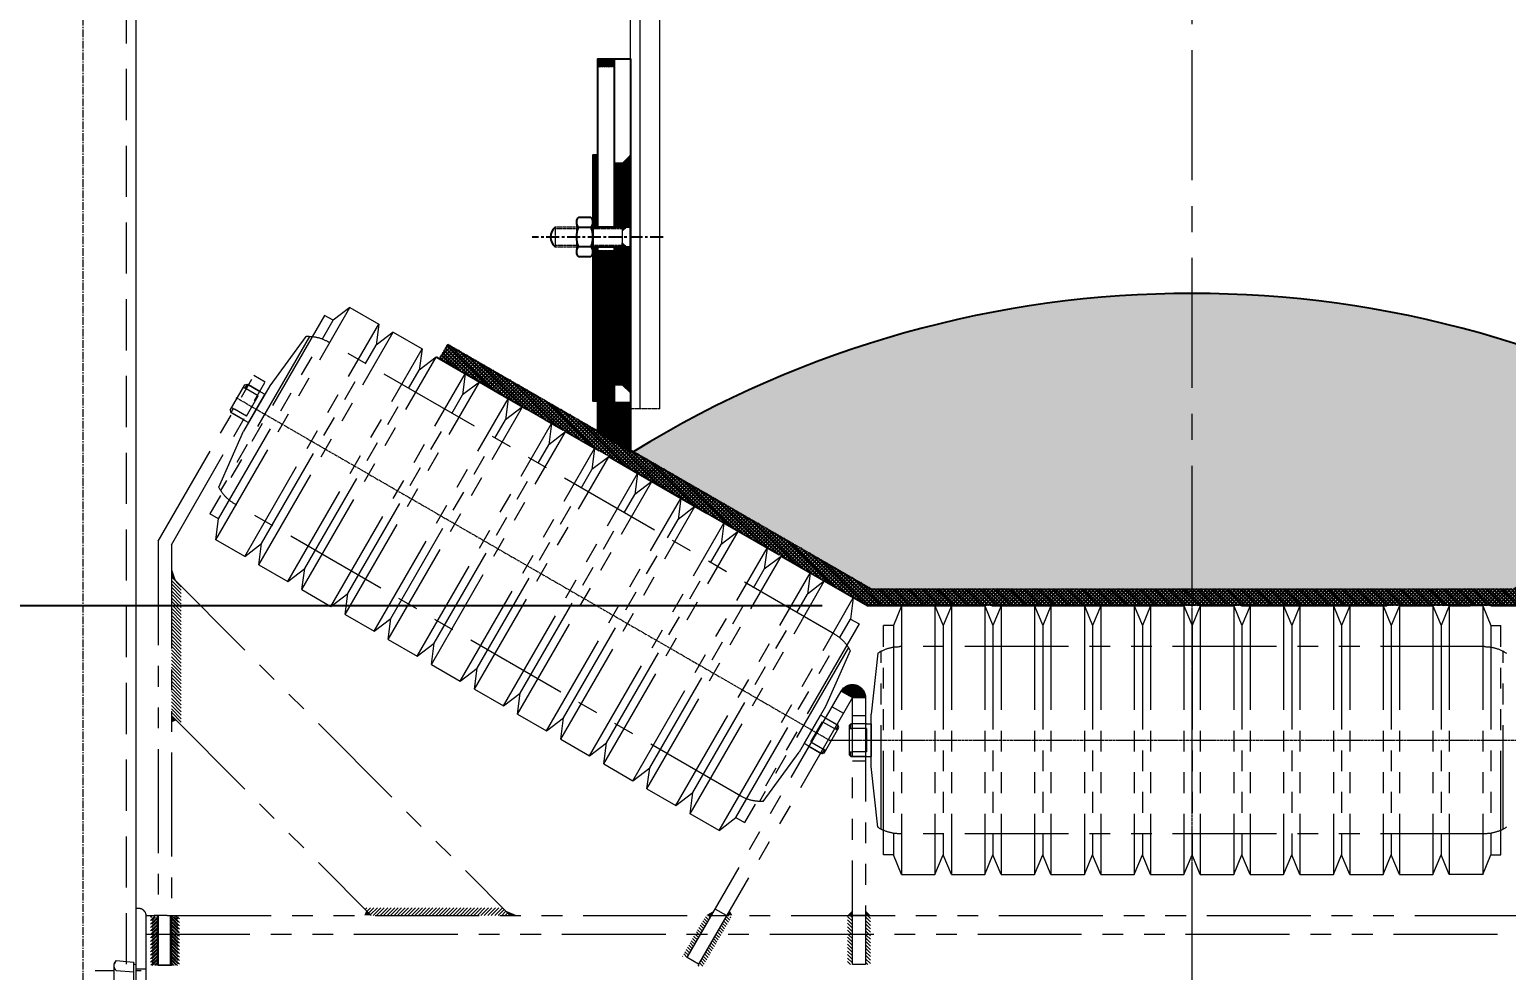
# Model space of a CAD drawing. Header units: millimetres. Extents: x -243837 to -5443, y 40 to 285140.
# Drawn here: x -54483 to -50875, y 75285 to 77584 of the extents above; entities that cross this region are included whole.
import ezdxf

# ---------------------------------------------------------------- set-up
doc = ezdxf.new("R2010")
doc.units = ezdxf.units.MM
for name, pattern in [('CENTER', [50.8, 31.75, -6.35, 6.35, -6.35]), ('CENTER2', [1.125, 0.75, -0.125, 0.125, -0.125]), ('CONTINOUS', [0]), ('DASHDOT2', [0.5, 0.25, -0.125, 0, -0.125]), ('HIDDEN', [0.375, 0.25, -0.125]), ('PHANTOM', [63.5, 31.75, -6.35, 6.35, -6.35, 6.35, -6.35])]:
    doc.linetypes.add(name, pattern=pattern)
for name, color, linetype in [('CL', 7, 'Continuous'), ('hat1', 6, 'Continuous'), ('REF', 6, 'DASHDOT2')]:
    doc.layers.add(name, color=color, linetype=linetype)
for name, color, linetype, lineweight in [('DIM', 1, 'Continuous', 9), ('R- PHANTOM', 3, 'PHANTOM', 9), ('R-CENTER', 1, 'CENTER2', 5), ('R-HIDDEN', 3, 'HIDDEN', 9), ('R-OBJECT', 2, 'Continuous', 20)]:
    doc.layers.add(name, color=color, linetype=linetype, lineweight=lineweight)
doc.styles.add('KA', font='romans.shx', dxfattribs={"width": 0.7})
doc.dimstyles.new('Copy of rakesh4', dxfattribs={"dimscale": 160, "dimtxt": 2.5, "dimasz": 1, "dimexe": 0.8, "dimexo": 0.8, "dimgap": 1, "dimtad": 1, "dimdec": 0, "dimlfac": 0.25, "dimzin": 0, "dimdsep": 46, "dimtxsty": 'KA', "dimblk": 'OBLIQUE', "dimcen": 1.5, "dimclrd": 1, "dimclre": 1, "dimclrt": 2, "dimadec": 0, "dimazin": 0, "dimtfac": 1, "dimtdec": 0, "dimtmove": 0, "dimatfit": 2, "dimfxl": 0, "dimtolj": 1, "dimtzin": 0, "dimarcsym": 1})

# ---------------------------------------------------------------- blocks, each defined once
blk = doc.blocks.new('_Oblique')
at = {"color": 0, "linetype": 'ByBlock', "lineweight": -2}
blk.add_line((-0.5, -0.5), (0.5, 0.5), dxfattribs=at)
blk = doc.blocks.new('*D299')
at = {"layer": 'DEFPOINTS', "color": 0, "transparency": 16777216}
for p in [(-49306.3, 76685.6), (-47541.1, 76117.8), (-50760.4, 75846), (-54198.9, 75420), (-49138.8, 75420)]:
    blk.add_point(p, dxfattribs=at)
at = {"layer": 'DIM', "color": 1, "lineweight": -2, "transparency": 16777216}
for p, q in [((-49195.5, 76749.6), (-47907.5, 77493.2)), ((-49010.8, 75420), (-47352, 75420))]:
    blk.add_line(p, q, dxfattribs=at)
blk.add_arc((-51498.3, 75420), 4018.3, 360, 30, dxfattribs=at)
at = {"layer": 'DIM', "color": 1, "lineweight": -2, "transparency": 16777216, "xscale": 160, "yscale": 160, "zscale": 160}
for p, rotation in [((-48018.4, 77429.2), 119.999999999995), ((-47480, 75420), 269.999999999999)]:
    blk.add_blockref('_Oblique', p, dxfattribs=dict(at, rotation=rotation))
at = {"layer": 'DIM', "color": 2, "transparency": 16777216, "insert": (-47269.2, 76553.2), "char_height": 400, "attachment_point": 5, "rotation": 285, "style": 'KA'}
blk.add_mtext('\\A1;30°', dxfattribs=at)
blk = doc.blocks.new('*D300')
at = {"layer": 'DEFPOINTS', "color": 0, "transparency": 16777216}
for p in [(-55522.4, 76176.6), (-52443.5, 76176.6), (-54422.8, 75178.1)]:
    blk.add_point(p, dxfattribs=at)
at = {"layer": 'DIM', "color": 1, "lineweight": -2, "transparency": 16777216}
for p, q in [((-52571.5, 76176.6), (-55650.4, 76176.6)), ((-55522.4, 75178.1), (-55522.4, 76176.6)), ((-54550.8, 75178.1), (-55650.4, 75178.1))]:
    blk.add_line(p, q, dxfattribs=at)
at = {"layer": 'DIM', "color": 1, "lineweight": -2, "transparency": 16777216, "xscale": 160, "yscale": 160, "zscale": 160}
for p, rotation in [((-55522.4, 76176.6), 90), ((-55522.4, 75178.1), 270)]:
    blk.add_blockref('_Oblique', p, dxfattribs=dict(at, rotation=rotation))
at = {"layer": 'DIM', "color": 2, "transparency": 16777216, "insert": (-55882.4, 75677.4), "char_height": 400, "attachment_point": 5, "rotation": 90, "style": 'KA'}
blk.add_mtext('\\A1;250', dxfattribs=at)
blk = doc.blocks.new('*D302')
at = {"layer": 'DEFPOINTS', "color": 0, "transparency": 16777216}
for p in [(-52418.4, 76176), (-56497.4, 71073.2), (-55318.9, 71073.2)]:
    blk.add_point(p, dxfattribs=at)
at = {"layer": 'DIM', "color": 1, "lineweight": -2, "transparency": 16777216}
for p, q in [((-52546.4, 76176), (-56625.4, 76176)), ((-56497.4, 76176), (-56497.4, 71073.2)), ((-55446.9, 71073.2), (-56625.4, 71073.2))]:
    blk.add_line(p, q, dxfattribs=at)
at = {"layer": 'DIM', "color": 1, "lineweight": -2, "transparency": 16777216, "xscale": 160, "yscale": 160, "zscale": 160}
for p, rotation in [((-56497.4, 76176), 90), ((-56497.4, 71073.2), 270)]:
    blk.add_blockref('_Oblique', p, dxfattribs=dict(at, rotation=rotation))
at = {"layer": 'DIM', "color": 2, "transparency": 16777216, "insert": (-56857.4, 73624.6), "char_height": 400, "attachment_point": 5, "rotation": 90, "style": 'KA'}
blk.add_mtext('\\A1;VARIABLE', dxfattribs=at)
blk = doc.blocks.new('A$C28B918F8')
at = {"layer": 'R- PHANTOM', "ltscale": 2}
blk.add_hatch(color=256, dxfattribs=at).paths.add_polyline_path([(1299.42, 406.26), (1299.42, 400.43), (1296.42, 397.43)])
for p, q in [((1190.33, 564.86), (1172.65, 554.66)), ((1272.33, 422.84), (1190.33, 564.86)), ((1190.33, 564.86), (1200.66, 556.97)), ((1200.66, 556.97), (1205.86, 559.97)), ((1205.86, 559.97), (1275.86, 438.73)), ((1254.65, 412.63), (1172.65, 554.66)), ((1172.65, 554.66), (1174.32, 541.76)), ((1270.66, 435.73), (1200.66, 556.97)), ((1130.52, 541.88), (871.73, 392.46)), ((894.39, 365.3), (1203.69, 543.88)), ((1104.35, 515.22), (1130.69, 541.57)), ((1135.52, 533.21), (1130.52, 541.88)), ((1163.99, 549.66), (1146.31, 539.45)), ((1245.99, 407.63), (1163.99, 549.66)), ((1163.99, 549.66), (1174.32, 541.76)), ((1244.32, 420.52), (1174.32, 541.76)), ((1214.99, 547.15), (1269.32, 453.05)), ((1217.31, 547.14), (1239.36, 516.96)), ((1137.36, 534.28), (874.41, 382.46)), ((1122.23, 525.54), (1114.91, 532.86)), ((1137.65, 534.45), (1119.97, 524.24)), ((1127.83, 528.78), (1120.51, 536.1)), ((1125.26, 527.3), (1133.93, 535.96)), ((1133.43, 532.01), (1126.11, 539.33)), ((1137.65, 534.45), (1147.98, 526.56)), ((1219.65, 392.42), (1137.65, 534.45)), ((1228.31, 397.42), (1146.31, 539.45)), ((1146.31, 539.45), (1147.98, 526.56)), ((1228.31, 397.42), (1146.31, 539.45)), ((1083.44, 503.15), (1110.76, 530.47)), ((1111.02, 519.07), (1103.7, 526.39)), ((1116.62, 522.31), (1109.3, 529.63)), ((1201.97, 382.21), (1119.97, 524.24)), ((1119.97, 524.24), (1121.64, 511.35)), ((1201.97, 382.21), (1119.97, 524.24)), ((1217.98, 405.31), (1147.98, 526.56)), ((1062.52, 491.07), (1089.84, 518.39)), ((1094.21, 509.37), (1086.89, 516.69)), ((1099.81, 512.6), (1092.49, 519.92)), ((1111.31, 519.24), (1093.63, 509.03)), ((1105.42, 515.84), (1098.1, 523.16)), ((1111.31, 519.24), (1121.64, 511.35)), ((1193.31, 377.21), (1111.31, 519.24)), ((1239.36, 516.96), (1255.36, 489.24)), ((1242.14, 519.14), (1249.06, 523.14)), ((1299.43, 419.9), (1242.14, 519.14)), ((1244.95, 513.26), (1252.31, 517.51)), ((1244.95, 513.26), (1252.31, 517.51)), ((1252.31, 517.51), (1245.39, 513.51)), ((1245.82, 513.76), (1252.82, 517.8)), ((1245.82, 513.76), (1252.82, 517.8)), ((1245.82, 513.76), (1252.75, 517.76)), ((1246.38, 510.78), (1253.74, 515.03)), ((1307.43, 422.04), (1249.06, 523.14)), ((1253.18, 518.01), (1252.31, 517.51)), ((1254.55, 517.64), (1253.18, 518.01)), ((1253.18, 518.01), (1254.61, 515.53)), ((1255.48, 516.03), (1253.74, 515.03)), ((1263.55, 502.06), (1254.55, 517.64)), ((1041.61, 479), (1068.93, 506.32)), ((1077.4, 499.66), (1070.08, 506.98)), ((1083, 502.9), (1075.68, 510.22)), ((1088.61, 506.13), (1081.28, 513.45)), ((1175.63, 367), (1093.63, 509.03)), ((1093.63, 509.03), (1095.3, 496.14)), ((1175.63, 367), (1093.63, 509.03)), ((1191.64, 390.1), (1121.64, 511.35)), ((1244.95, 513.26), (1242.36, 511.76)), ((1252.36, 494.44), (1242.36, 511.76)), ((1253.52, 498.42), (1246.38, 510.78)), ((1060.59, 489.96), (1053.27, 497.28)), ((1066.19, 493.19), (1058.87, 500.51)), ((1071.79, 496.43), (1064.47, 503.75)), ((1084.97, 504.03), (1067.29, 493.82)), ((1084.97, 504.03), (1095.3, 496.14)), ((1166.97, 362), (1084.97, 504.03)), ((1253.52, 498.42), (1260.89, 502.67)), ((1254.95, 495.94), (1262.31, 500.19)), ((1255.82, 496.44), (1262.82, 500.48)), ((1262.62, 503.67), (1260.89, 502.67)), ((1261.75, 503.17), (1263.18, 500.69)), ((1263.18, 500.69), (1262.31, 500.19)), ((1263.55, 502.06), (1263.18, 500.69)), ((1020.7, 466.92), (1048.02, 494.25)), ((1043.78, 480.25), (1036.46, 487.57)), ((1058.63, 488.82), (1040.94, 478.61)), ((1049.38, 483.48), (1042.06, 490.81)), ((1054.98, 486.72), (1047.66, 494.04)), ((1058.63, 488.82), (1068.96, 480.93)), ((1140.63, 346.79), (1058.63, 488.82)), ((1149.29, 351.79), (1067.29, 493.82)), ((1067.29, 493.82), (1068.96, 480.93)), ((1149.29, 351.79), (1067.29, 493.82)), ((1165.3, 374.9), (1095.3, 496.14)), ((1254.95, 495.94), (1252.36, 494.44)), ((1270.47, 455.06), (1255.36, 489.24)), ((999.78, 454.85), (1027.11, 482.17)), ((1032.57, 473.78), (1025.25, 481.1)), ((1038.17, 477.01), (1030.85, 484.33)), ((1122.94, 336.59), (1040.94, 478.61)), ((1040.94, 478.61), (1042.61, 465.72)), ((1122.94, 336.59), (1040.94, 478.61)), ((1138.96, 359.69), (1068.96, 480.93)), ((978.87, 442.78), (1006.19, 470.1)), ((1015.76, 464.07), (1008.44, 471.39)), ((1021.36, 467.31), (1014.04, 474.63)), ((1032.28, 473.61), (1014.6, 463.41)), ((1026.97, 470.54), (1019.65, 477.86)), ((1032.28, 473.61), (1042.61, 465.72)), ((1114.28, 331.59), (1032.28, 473.61)), ((998.95, 454.37), (991.63, 461.69)), ((1004.55, 457.6), (997.23, 464.92)), ((1010.16, 460.84), (1002.83, 468.16)), ((1096.6, 321.38), (1014.6, 463.41)), ((1014.6, 463.41), (1016.27, 450.51)), ((1096.6, 321.38), (1014.6, 463.41)), ((1112.61, 344.48), (1042.61, 465.72)), ((957.96, 430.7), (985.28, 458.02)), ((982.14, 444.66), (974.82, 451.98)), ((987.74, 447.9), (980.42, 455.22)), ((993.34, 451.13), (986.02, 458.45)), ((1005.94, 458.41), (988.26, 448.2)), ((1005.94, 458.41), (1016.27, 450.51)), ((1087.94, 316.38), (1005.94, 458.41)), ((937.05, 418.63), (964.37, 445.95)), ((951.54, 266.32), (1260.84, 444.9)), ((965.33, 434.96), (958.01, 442.28)), ((979.6, 443.2), (961.92, 432.99)), ((970.93, 438.19), (963.61, 445.51)), ((976.53, 441.43), (969.21, 448.75)), ((979.6, 443.2), (989.93, 435.31)), ((1061.6, 301.17), (979.6, 443.2)), ((1070.26, 306.17), (988.26, 448.2)), ((988.26, 448.2), (989.93, 435.31)), ((1070.26, 306.17), (988.26, 448.2)), ((1086.27, 329.27), (1016.27, 450.51)), ((916.13, 406.55), (943.45, 433.88)), ((954.12, 428.49), (946.8, 435.81)), ((959.72, 431.72), (952.4, 439.04)), ((1059.93, 314.06), (989.93, 435.31)), ((1270.66, 435.73), (1275.86, 438.73)), ((1272.33, 422.84), (1270.66, 435.73)), ((937.31, 418.78), (929.99, 426.1)), ((953.26, 427.99), (935.58, 417.78)), ((942.91, 422.02), (935.59, 429.34)), ((948.52, 425.25), (941.19, 432.57)), ((953.26, 427.99), (963.59, 420.1)), ((1035.26, 285.96), (953.26, 427.99)), ((1043.92, 290.96), (961.92, 432.99)), ((961.92, 432.99), (963.59, 420.1)), ((1043.92, 290.96), (961.92, 432.99)), ((895.22, 394.48), (922.54, 421.8)), ((920.5, 409.07), (913.18, 416.39)), ((926.1, 412.31), (918.78, 419.63)), ((931.7, 415.54), (924.38, 422.87)), ((1017.58, 275.75), (935.58, 417.78)), ((935.58, 417.78), (937.25, 404.89)), ((1017.58, 275.75), (935.58, 417.78)), ((1033.59, 298.85), (963.59, 420.1)), ((1245.99, 407.63), (1244.32, 420.52)), ((1254.65, 412.63), (1244.32, 420.52)), ((1254.65, 412.63), (1272.33, 422.84)), ((1299.43, 419.9), (1299.43, 166.53)), ((1307.43, 422.04), (1307.43, 166.53)), ((874.37, 382.46), (901.63, 409.73)), ((903.69, 399.37), (896.37, 406.69)), ((909.29, 402.6), (901.97, 409.92)), ((914.89, 405.84), (907.57, 413.16)), ((926.92, 412.78), (909.24, 402.57)), ((926.92, 412.78), (937.25, 404.89)), ((1008.92, 270.75), (926.92, 412.78)), ((1245.99, 407.63), (1228.31, 397.42)), ((865.53, 382.46), (880.72, 397.65)), ((886.88, 389.66), (879.56, 396.98)), ((882.89, 387.36), (900.58, 397.57)), ((892.48, 392.9), (885.16, 400.22)), ((898.08, 396.13), (890.76, 403.45)), ((900.58, 397.57), (910.91, 389.68)), ((982.58, 255.54), (900.58, 397.57)), ((991.24, 260.54), (909.24, 402.57)), ((909.24, 402.57), (910.91, 389.68)), ((991.24, 260.54), (909.24, 402.57)), ((1007.25, 283.65), (937.25, 404.89)), ((1299.43, 400.41), (1092.49, 193.46)), ((1228.31, 397.42), (1217.98, 405.31)), ((1219.65, 392.42), (1217.98, 405.31)), ((1293.43, 394.23), (1299.43, 400.23)), ((1293.43, 392.11), (1299.43, 398.11)), ((487.49, 382.46), (473.92, 396.03)), ((476.91, 382.76), (486.62, 392.46)), ((871.73, 392.46), (480.1, 392.46)), ((485.46, 382.46), (495.46, 392.46)), ((496.33, 382.46), (486.33, 392.46)), ((494.3, 382.46), (504.3, 392.46)), ((505.17, 382.46), (495.17, 392.46)), ((503.13, 382.46), (513.13, 392.46)), ((514, 382.46), (504, 392.46)), ((511.97, 382.46), (521.97, 392.46)), ((522.84, 382.46), (512.84, 392.46)), ((520.81, 382.46), (530.81, 392.46)), ((531.68, 382.46), (521.68, 392.46)), ((529.65, 382.46), (539.65, 392.46)), ((540.52, 382.46), (530.52, 392.46)), ((538.49, 382.46), (548.49, 392.46)), ((549.36, 382.46), (539.36, 392.46)), ((547.33, 382.46), (557.33, 392.46)), ((558.2, 382.46), (548.2, 392.46)), ((556.17, 382.46), (566.17, 392.46)), ((567.04, 382.46), (557.04, 392.46)), ((565.01, 382.46), (575.01, 392.46)), ((575.88, 382.46), (565.88, 392.46)), ((573.85, 382.46), (583.85, 392.46)), ((584.71, 382.46), (574.71, 392.46)), ((582.68, 382.46), (592.68, 392.46)), ((593.55, 382.46), (583.55, 392.46)), ((591.52, 382.46), (601.52, 392.46)), ((602.39, 382.46), (592.39, 392.46)), ((600.36, 382.46), (610.36, 392.46)), ((611.23, 382.46), (601.23, 392.46)), ((609.2, 382.46), (619.2, 392.46)), ((620.07, 382.46), (610.07, 392.46)), ((618.04, 382.46), (628.04, 392.46)), ((628.91, 382.46), (618.91, 392.46)), ((626.88, 382.46), (636.88, 392.46)), ((637.75, 382.46), (627.75, 392.46)), ((635.72, 382.46), (645.72, 392.46)), ((646.59, 382.46), (636.59, 392.46)), ((644.56, 382.46), (654.56, 392.46)), ((655.43, 382.46), (645.43, 392.46)), ((653.4, 382.46), (663.4, 392.46)), ((664.26, 382.46), (654.26, 392.46)), ((662.23, 382.46), (672.23, 392.46)), ((673.1, 382.46), (663.1, 392.46)), ((675.91, 388.49), (671.94, 392.46)), ((675.91, 387.31), (681.07, 392.46)), ((681.94, 382.46), (675.91, 388.49)), ((679.91, 382.46), (689.91, 392.46)), ((690.78, 382.46), (680.78, 392.46)), ((688.75, 382.46), (698.75, 392.46)), ((699.62, 382.46), (689.62, 392.46)), ((697.59, 382.46), (707.59, 392.46)), ((708.46, 382.46), (698.46, 392.46)), ((706.43, 382.46), (716.43, 392.46)), ((717.3, 382.46), (707.3, 392.46)), ((715.27, 382.46), (725.27, 392.46)), ((726.14, 382.46), (716.14, 392.46)), ((724.11, 382.46), (734.11, 392.46)), ((734.97, 382.46), (724.97, 392.46)), ((732.94, 382.46), (742.94, 392.46)), ((743.81, 382.46), (733.81, 392.46)), ((741.78, 382.46), (751.78, 392.46)), ((752.65, 382.46), (742.65, 392.46)), ((750.62, 382.46), (760.62, 392.46)), ((761.49, 382.46), (751.49, 392.46)), ((759.46, 382.46), (769.46, 392.46)), ((770.33, 382.46), (760.33, 392.46)), ((768.3, 382.46), (778.3, 392.46)), ((779.17, 382.46), (769.17, 392.46)), ((777.14, 382.46), (787.14, 392.46)), ((788.01, 382.46), (778.01, 392.46)), ((785.98, 382.46), (795.98, 392.46)), ((796.85, 382.46), (786.85, 392.46)), ((794.82, 382.46), (804.82, 392.46)), ((805.69, 382.46), (795.69, 392.46)), ((803.66, 382.46), (813.66, 392.46)), ((814.52, 382.46), (804.52, 392.46)), ((812.49, 382.46), (822.49, 392.46)), ((823.36, 382.46), (813.36, 392.46)), ((821.33, 382.46), (831.33, 392.46)), ((832.2, 382.46), (822.2, 392.46)), ((830.17, 382.46), (840.17, 392.46)), ((841.04, 382.46), (831.04, 392.46)), ((839.01, 382.46), (849.01, 392.46)), ((849.88, 382.46), (839.88, 392.46)), ((847.85, 382.46), (857.85, 392.46)), ((858.72, 382.46), (848.72, 392.46)), ((856.69, 382.46), (866.69, 392.46)), ((867.56, 382.46), (857.56, 392.46)), ((875.67, 383.19), (866.4, 392.46)), ((881.27, 386.43), (873.95, 393.75)), ((980.91, 268.44), (910.91, 389.68)), ((1201.97, 382.21), (1191.64, 390.1)), ((1193.31, 377.21), (1191.64, 390.1)), ((1219.65, 392.42), (1201.97, 382.21)), ((1293.43, 389.99), (1299.43, 395.99)), ((1293.43, 387.87), (1299.43, 393.87)), ((1293.43, 385.75), (1299.43, 391.75)), ((1293.43, 383.62), (1299.43, 389.62)), ((874.41, 382.46), (477.42, 382.46)), ((498.41, 382.46), (493.41, 370.46)), ((498.41, 382.46), (498.41, 218.46)), ((498.41, 382.46), (518.83, 382.46)), ((518.83, 382.46), (523.83, 370.46)), ((518.83, 382.46), (518.83, 218.46)), ((528.83, 382.46), (523.83, 370.46)), ((528.83, 382.46), (528.83, 218.46)), ((549.25, 382.46), (528.83, 382.46)), ((528.83, 382.46), (528.83, 218.46)), ((549.25, 382.46), (554.25, 370.46)), ((549.25, 382.46), (549.25, 218.46)), ((559.25, 382.46), (554.25, 370.46)), ((559.25, 382.46), (559.25, 218.46)), ((579.66, 382.46), (559.25, 382.46)), ((559.25, 382.46), (559.25, 218.46)), ((579.66, 382.46), (584.66, 370.46)), ((579.66, 382.46), (579.66, 218.46)), ((589.66, 382.46), (584.66, 370.46)), ((589.66, 382.46), (589.66, 218.46)), ((610.08, 382.46), (589.66, 382.46)), ((589.66, 382.46), (589.66, 218.46)), ((610.08, 382.46), (615.08, 370.46)), ((610.08, 382.46), (610.08, 218.46)), ((620.08, 382.46), (615.08, 370.46)), ((620.08, 382.46), (620.08, 218.46)), ((640.5, 382.46), (620.08, 382.46)), ((620.08, 382.46), (620.08, 218.46)), ((640.5, 382.46), (645.5, 370.46)), ((640.5, 382.46), (640.5, 218.46)), ((650.5, 382.46), (645.5, 370.46)), ((650.5, 382.46), (650.5, 218.46)), ((670.91, 382.46), (650.5, 382.46)), ((650.5, 382.46), (650.5, 218.46)), ((670.91, 382.46), (675.91, 370.46)), ((670.91, 382.46), (670.91, 218.46)), ((671.07, 382.46), (675.91, 387.31)), ((680.91, 382.46), (675.91, 370.46)), ((680.91, 382.46), (680.91, 218.46)), ((701.33, 382.46), (680.91, 382.46)), ((680.91, 382.46), (680.91, 218.46)), ((701.33, 382.46), (706.33, 370.46)), ((701.33, 382.46), (701.33, 218.46)), ((711.33, 382.46), (706.33, 370.46)), ((711.33, 382.46), (711.33, 218.46)), ((731.75, 382.46), (711.33, 382.46)), ((711.33, 382.46), (711.33, 218.46)), ((731.75, 382.46), (736.75, 370.46)), ((731.75, 382.46), (731.75, 218.46)), ((741.75, 382.46), (736.75, 370.46)), ((741.75, 382.46), (741.75, 218.46)), ((762.16, 382.46), (741.75, 382.46)), ((741.75, 382.46), (741.75, 218.46)), ((762.16, 382.46), (767.16, 370.46)), ((762.16, 382.46), (762.16, 218.46)), ((772.16, 382.46), (767.16, 370.46)), ((772.16, 382.46), (772.16, 218.46)), ((792.58, 382.46), (772.16, 382.46)), ((772.16, 382.46), (772.16, 218.46)), ((792.58, 382.46), (797.58, 370.46)), ((792.58, 382.46), (792.58, 218.46)), ((802.58, 382.46), (797.58, 370.46)), ((802.58, 382.46), (802.58, 218.46)), ((823, 382.46), (802.58, 382.46)), ((802.58, 382.46), (802.58, 218.46)), ((823, 382.46), (823, 218.46)), ((823, 382.46), (828, 370.46)), ((833, 382.46), (828, 370.46)), ((833, 382.46), (833, 218.46)), ((833, 382.46), (853.41, 382.46)), ((853.41, 382.46), (853.41, 218.46)), ((853.41, 382.46), (858.41, 370.46)), ((964.89, 245.34), (882.89, 387.36)), ((882.89, 387.36), (884.56, 374.47)), ((1293.43, 381.5), (1299.43, 387.5)), ((1293.43, 379.38), (1299.43, 385.38)), ((1293.43, 377.26), (1299.43, 383.26)), ((1293.43, 375.14), (1299.43, 381.14)), ((1293.43, 373.02), (1299.43, 379.02)), ((487.41, 230.46), (487.41, 370.46)), ((493.41, 370.46), (487.41, 370.46)), ((493.41, 370.46), (493.41, 230.46)), ((523.83, 370.46), (523.83, 230.46)), ((554.25, 370.46), (554.25, 230.46)), ((584.66, 370.46), (584.66, 230.46)), ((615.08, 370.46), (615.08, 230.46)), ((645.5, 370.46), (645.5, 230.46)), ((675.91, 370.46), (675.91, 230.46)), ((706.33, 370.46), (706.33, 230.46)), ((736.75, 370.46), (736.75, 230.46)), ((767.16, 370.46), (767.16, 230.46)), ((797.58, 370.46), (797.58, 230.46)), ((828, 370.46), (828, 230.46)), ((858.41, 370.46), (858.41, 230.46)), ((858.41, 370.46), (864.41, 370.46)), ((864.41, 230.46), (864.41, 370.46)), ((884.56, 374.47), (879.37, 371.47)), ((879.37, 371.47), (949.37, 250.23)), ((954.56, 253.23), (884.56, 374.47)), ((1175.63, 367), (1165.3, 374.9)), ((1166.97, 362), (1165.3, 374.9)), ((1193.31, 377.21), (1175.63, 367)), ((1293.43, 370.9), (1299.43, 376.9)), ((1293.43, 368.78), (1299.43, 374.78)), ((1293.43, 366.65), (1299.43, 372.65)), ((1293.43, 364.53), (1299.43, 370.53)), ((1166.97, 362), (1149.29, 351.79)), ((1293.43, 362.41), (1299.43, 368.41)), ((1293.43, 360.29), (1299.43, 366.29)), ((1293.43, 358.17), (1299.43, 364.17)), ((1293.43, 356.05), (1299.43, 362.05)), ((485.91, 246.13), (485.91, 354.8)), ((497.34, 357.61), (854.49, 357.61)), ((865.91, 246.13), (865.91, 354.8)), ((867.91, 353.63), (871.91, 316.46)), ((884.75, 355.14), (899.87, 320.96)), ((885.9, 357.15), (940.23, 263.05)), ((1149.29, 351.79), (1138.96, 359.69)), ((1140.63, 346.79), (1138.96, 359.69)), ((1293.43, 353.93), (1299.43, 359.93)), ((1293.43, 351.81), (1299.43, 357.81)), ((1293.43, 349.68), (1299.43, 355.68)), ((1293.43, 347.56), (1299.43, 353.56)), ((1122.94, 336.59), (1112.61, 344.48)), ((1114.28, 331.59), (1112.61, 344.48)), ((1140.63, 346.79), (1122.94, 336.59)), ((1293.43, 345.44), (1299.43, 351.44)), ((1293.43, 343.32), (1299.43, 349.32)), ((1293.43, 341.2), (1299.43, 347.2)), ((1293.43, 339.08), (1299.43, 345.08)), ((1293.43, 336.96), (1299.43, 342.96)), ((886.09, 328.01), (880.28, 333.83)), ((886.21, 328.08), (880.41, 333.88)), ((886.32, 328.14), (880.53, 333.93)), ((886.43, 328.21), (880.66, 333.98)), ((886.54, 328.27), (880.79, 334.02)), ((886.66, 328.34), (880.92, 334.07)), ((886.77, 328.4), (881.06, 334.11)), ((886.88, 328.47), (881.19, 334.15)), ((886.99, 328.53), (881.33, 334.19)), ((887.1, 328.6), (881.47, 334.23)), ((887.22, 328.66), (881.62, 334.26)), ((887.33, 328.72), (881.76, 334.29)), ((887.44, 328.79), (881.91, 334.32)), ((887.55, 328.85), (882.06, 334.35)), ((887.66, 328.92), (882.21, 334.37)), ((887.78, 328.98), (882.36, 334.4)), ((887.89, 329.05), (882.52, 334.41)), ((888, 329.11), (882.68, 334.43)), ((888.11, 329.18), (882.85, 334.44)), ((888.22, 329.24), (883.01, 334.45)), ((888.34, 329.31), (883.18, 334.46)), ((888.45, 329.37), (883.36, 334.46)), ((888.56, 329.44), (883.53, 334.46)), ((888.67, 329.5), (883.71, 334.46)), ((888.78, 329.57), (883.9, 334.45)), ((888.9, 329.63), (884.09, 334.44)), ((889.01, 329.7), (884.29, 334.42)), ((889.12, 329.76), (884.49, 334.39)), ((889.23, 329.82), (884.7, 334.36)), ((889.34, 329.89), (884.91, 334.32)), ((889.46, 329.95), (885.13, 334.28)), ((889.57, 330.02), (885.36, 334.22)), ((889.68, 330.08), (885.61, 334.16)), ((889.79, 330.15), (885.86, 334.08)), ((889.91, 330.21), (886.13, 333.99)), ((890.02, 330.28), (886.41, 333.88)), ((1293.43, 334.83), (1299.43, 340.83)), ((1293.43, 332.71), (1299.43, 338.71)), ((1293.43, 330.59), (1299.43, 336.59)), ((1293.43, 328.47), (1299.43, 334.47)), ((875.45, 326.46), (875.41, 326.5)), ((883.41, 326.46), (875.41, 326.46)), ((875.41, 326.46), (875.41, 163.46)), ((875.8, 326.46), (875.42, 326.84)), ((875.62, 326.46), (875.42, 326.67)), ((875.98, 326.46), (875.43, 327.01)), ((876.15, 326.46), (875.45, 327.17)), ((876.33, 326.46), (875.46, 327.33)), ((876.51, 326.46), (875.48, 327.49)), ((876.68, 326.46), (875.5, 327.65)), ((876.86, 326.46), (875.53, 327.8)), ((877.04, 326.46), (875.55, 327.95)), ((877.21, 326.46), (875.58, 328.1)), ((877.39, 326.46), (875.61, 328.24)), ((877.57, 326.46), (875.65, 328.38)), ((877.74, 326.46), (875.68, 328.52)), ((877.92, 326.46), (875.72, 328.66)), ((878.1, 326.46), (875.76, 328.8)), ((878.27, 326.46), (875.8, 328.93)), ((878.45, 326.46), (875.85, 329.07)), ((878.63, 326.46), (875.89, 329.2)), ((878.8, 326.46), (875.94, 329.33)), ((878.98, 326.46), (875.99, 329.45)), ((879.16, 326.46), (876.04, 329.58)), ((879.33, 326.46), (876.1, 329.7)), ((879.51, 326.46), (876.15, 329.82)), ((879.69, 326.46), (876.21, 329.94)), ((879.86, 326.46), (876.27, 330.06)), ((880.04, 326.46), (876.33, 330.18)), ((880.22, 326.46), (876.39, 330.29)), ((880.39, 326.46), (876.45, 330.41)), ((880.57, 326.46), (876.52, 330.52)), ((880.75, 326.46), (876.58, 330.63)), ((880.93, 326.46), (876.65, 330.74)), ((881.1, 326.46), (876.72, 330.85)), ((881.28, 326.46), (876.79, 330.95)), ((881.46, 326.46), (876.86, 331.06)), ((881.63, 326.46), (876.94, 331.16)), ((881.81, 326.46), (877.01, 331.26)), ((881.99, 326.46), (877.09, 331.36)), ((882.16, 326.46), (877.17, 331.46)), ((882.34, 326.46), (877.25, 331.56)), ((882.52, 326.46), (877.33, 331.66)), ((882.69, 326.46), (877.41, 331.75)), ((882.87, 326.46), (877.49, 331.84)), ((883.05, 326.46), (877.58, 331.94)), ((883.22, 326.46), (877.66, 332.03)), ((883.4, 326.46), (877.75, 332.11)), ((883.52, 326.52), (877.84, 332.2)), ((883.63, 326.59), (877.93, 332.29)), ((883.74, 326.65), (878.02, 332.37)), ((883.85, 326.72), (878.11, 332.46)), ((883.97, 326.78), (878.21, 332.54)), ((884.08, 326.85), (878.3, 332.62)), ((884.19, 326.91), (878.4, 332.7)), ((884.3, 326.98), (878.5, 332.78)), ((884.41, 327.04), (878.6, 332.86)), ((884.53, 327.11), (878.7, 332.93)), ((884.64, 327.17), (878.81, 333)), ((884.75, 327.24), (878.91, 333.08)), ((884.86, 327.3), (879.02, 333.15)), ((884.97, 327.37), (879.12, 333.22)), ((885.09, 327.43), (879.23, 333.28)), ((885.2, 327.5), (879.34, 333.35)), ((885.31, 327.56), (879.45, 333.42)), ((885.42, 327.62), (879.57, 333.48)), ((885.53, 327.69), (879.68, 333.54)), ((885.65, 327.75), (879.8, 333.6)), ((885.76, 327.82), (879.92, 333.66)), ((885.87, 327.88), (880.04, 333.72)), ((885.98, 327.95), (880.16, 333.77)), ((890.34, 330.46), (883.41, 326.46)), ((883.41, 163.46), (883.41, 326.46)), ((883.41, 326.46), (977.42, 163.64)), ((890.13, 330.34), (886.72, 333.75)), ((890.24, 330.41), (887.07, 333.58)), ((890.32, 330.51), (887.46, 333.37)), ((890.01, 330.99), (887.94, 333.06)), ((889.34, 331.84), (888.79, 332.39)), ((984.35, 167.64), (890.34, 330.46)), ((1096.6, 321.38), (1086.27, 329.27)), ((1087.94, 316.38), (1086.27, 329.27)), ((1114.28, 331.59), (1096.6, 321.38)), ((1293.43, 326.35), (1299.43, 332.35)), ((1293.43, 324.23), (1299.43, 330.23)), ((1293.43, 322.11), (1299.43, 328.11)), ((1293.43, 319.99), (1299.43, 325.99)), ((871.91, 284.46), (871.91, 316.46)), ((895.84, 320.94), (888.91, 316.94)), ((899.87, 320.96), (915.87, 293.24)), ((900.28, 314.26), (902.87, 315.76)), ((912.87, 298.44), (902.87, 315.76)), ((1087.94, 316.38), (1070.26, 306.17)), ((1293.43, 317.86), (1299.43, 323.86)), ((1293.43, 315.74), (1299.43, 321.74)), ((1293.43, 313.62), (1299.43, 319.62)), ((1293.43, 311.5), (1299.43, 317.5)), ((874.91, 310.46), (871.91, 310.46)), ((871.91, 310.46), (871.91, 290.46)), ((874.91, 310.46), (883.41, 310.46)), ((874.91, 307.61), (874.91, 293.32)), ((874.91, 307.61), (883.41, 307.61)), ((883.41, 315.46), (875.41, 315.46)), ((875.91, 310.46), (884, 310.46)), ((884.41, 310.46), (883.41, 310.46)), ((885.41, 307.61), (883.41, 307.61)), ((884.41, 307.61), (884.41, 310.46)), ((885.41, 309.46), (884.41, 310.46)), ((885.41, 309.46), (885.41, 291.46)), ((891.68, 308.14), (892.05, 309.51)), ((900.68, 292.56), (891.68, 308.14)), ((892.05, 309.51), (892.91, 310.01)), ((892.05, 309.51), (893.48, 307.03)), ((899.41, 313.76), (892.48, 309.76)), ((892.61, 306.53), (894.34, 307.53)), ((900.28, 314.26), (892.91, 310.01)), ((900.28, 314.26), (892.91, 310.01)), ((892.91, 310.01), (899.84, 314.01)), ((901.7, 311.78), (894.34, 307.53)), ((908.85, 299.42), (901.7, 311.78)), ((1070.26, 306.17), (1059.93, 314.06)), ((1061.6, 301.17), (1059.93, 314.06)), ((1299.43, 315.56), (1177.34, 193.46)), ((897.38, 300.46), (879.41, 300.46)), ((908.85, 299.42), (901.48, 295.17)), ((910.28, 296.94), (912.87, 298.44)), ((1043.92, 290.96), (1033.59, 298.85)), ((1035.26, 285.96), (1033.59, 298.85)), ((1061.6, 301.17), (1043.92, 290.96)), ((874.91, 290.46), (871.91, 290.46)), ((874.91, 293.32), (883.41, 293.32)), ((874.91, 290.46), (883.41, 290.46)), ((874.91, 290.46), (883.41, 290.46)), ((883.41, 290.46), (875.41, 290.46)), ((875.91, 290.46), (883.91, 290.46)), ((875.91, 290.46), (884, 290.46)), ((875.91, 290.46), (884, 290.46)), ((885.41, 293.32), (883.41, 293.32)), ((884.41, 290.46), (883.41, 290.46)), ((884.41, 290.46), (884.41, 293.32)), ((885.41, 291.46), (884.41, 290.46)), ((899.75, 294.17), (901.48, 295.17)), ((900.62, 294.67), (902.05, 292.19)), ((900.68, 292.56), (902.05, 292.19)), ((902.05, 292.19), (902.91, 292.69)), ((909.41, 296.44), (902.48, 292.44)), ((910.28, 296.94), (902.91, 292.69)), ((910.59, 297.12), (903.66, 293.12)), ((937.92, 263.06), (915.87, 293.24)), ((867.91, 247.3), (871.91, 284.46)), ((883.41, 287.96), (875.41, 287.96)), ((1017.58, 275.75), (1007.25, 283.65)), ((1008.92, 270.75), (1007.25, 283.65)), ((1035.26, 285.96), (1017.58, 275.75)), ((1008.92, 270.75), (991.24, 260.54)), ((991.24, 260.54), (980.91, 268.44)), ((982.58, 255.54), (980.91, 268.44)), ((954.56, 253.23), (949.37, 250.23)), ((964.89, 245.34), (954.56, 253.23)), ((964.89, 245.34), (982.58, 255.54)), ((497.34, 243.31), (854.49, 243.31)), ((493.41, 230.46), (487.41, 230.46)), ((498.41, 218.46), (493.41, 230.46)), ((518.83, 218.46), (523.83, 230.46)), ((528.83, 218.46), (523.83, 230.46)), ((549.25, 218.46), (554.25, 230.46)), ((559.25, 218.46), (554.25, 230.46)), ((579.66, 218.46), (584.66, 230.46)), ((589.66, 218.46), (584.66, 230.46)), ((610.08, 218.46), (615.08, 230.46)), ((620.08, 218.46), (615.08, 230.46)), ((640.5, 218.46), (645.5, 230.46)), ((650.5, 218.46), (645.5, 230.46)), ((670.91, 218.46), (675.91, 230.46)), ((680.91, 218.46), (675.91, 230.46)), ((701.33, 218.46), (706.33, 230.46)), ((711.33, 218.46), (706.33, 230.46)), ((731.75, 218.46), (736.75, 230.46)), ((741.75, 218.46), (736.75, 230.46)), ((762.16, 218.46), (767.16, 230.46)), ((772.16, 218.46), (767.16, 230.46)), ((792.58, 218.46), (797.58, 230.46)), ((802.58, 218.46), (797.58, 230.46)), ((823, 218.46), (828, 230.46)), ((833, 218.46), (828, 230.46)), ((853.41, 218.46), (858.41, 230.46)), ((858.41, 230.46), (864.41, 230.46)), ((498.41, 218.46), (518.83, 218.46)), ((549.25, 218.46), (528.83, 218.46)), ((579.66, 218.46), (559.25, 218.46)), ((610.08, 218.46), (589.66, 218.46)), ((640.5, 218.46), (620.08, 218.46)), ((670.91, 218.46), (650.5, 218.46)), ((701.33, 218.46), (680.91, 218.46)), ((731.75, 218.46), (711.33, 218.46)), ((762.16, 218.46), (741.75, 218.46)), ((792.58, 218.46), (772.16, 218.46)), ((823, 218.46), (802.58, 218.46)), ((853.41, 218.46), (833, 218.46)), ((1301.91, 193.46), (36.91, 193.46)), ((872.41, 191.6), (874.28, 193.46)), ((872.41, 189.48), (875.41, 192.48)), ((872.41, 187.36), (875.41, 190.36)), ((883.41, 193.46), (875.41, 193.46)), ((875.41, 193.46), (883.41, 193.46)), ((883.41, 191.99), (884.88, 193.46)), ((883.41, 189.87), (886.41, 192.87)), ((883.41, 187.75), (886.41, 190.75)), ((957.61, 191.96), (958.26, 192.62)), ((958.38, 190.62), (960.39, 192.62)), ((959.16, 189.27), (961.36, 191.47)), ((959.94, 187.93), (962.13, 190.12)), ((960.29, 193.31), (967.22, 197.31)), ((969.93, 193.47), (960.69, 193.47)), ((970.32, 191.94), (970.99, 192.62)), ((971.09, 190.6), (973.11, 192.62)), ((971.87, 189.25), (974.07, 191.45)), ((972.65, 187.91), (974.84, 190.1)), ((1093.42, 193.46), (1092.93, 193.95)), ((1095.54, 193.46), (1093.99, 195.01)), ((1097.66, 193.46), (1095.05, 196.07)), ((1099.78, 193.46), (1096.11, 197.13)), ((1101.9, 193.46), (1097.24, 198.13)), ((1104.02, 193.46), (1099.36, 198.13)), ((1106.15, 193.46), (1101.49, 198.13)), ((1108.27, 193.46), (1103.61, 198.13)), ((1110.39, 193.46), (1105.73, 198.13)), ((1112.51, 193.46), (1107.85, 198.13)), ((1114.63, 193.46), (1109.97, 198.13)), ((1116.75, 193.46), (1112.09, 198.13)), ((1118.87, 193.46), (1114.21, 198.13)), ((1121, 193.46), (1116.33, 198.13)), ((1123.12, 193.46), (1118.46, 198.13)), ((1125.24, 193.46), (1120.58, 198.13)), ((1127.36, 193.46), (1122.7, 198.13)), ((1129.48, 193.46), (1124.82, 198.13)), ((1131.6, 193.46), (1126.94, 198.13)), ((1133.72, 193.46), (1129.06, 198.13)), ((1135.84, 193.46), (1131.18, 198.13)), ((1137.97, 193.46), (1133.31, 198.13)), ((1140.09, 193.46), (1135.43, 198.13)), ((1142.21, 193.46), (1137.55, 198.13)), ((1144.33, 193.46), (1139.67, 198.13)), ((1146.45, 193.46), (1141.79, 198.13)), ((1148.57, 193.46), (1143.91, 198.13)), ((1150.69, 193.46), (1146.03, 198.13)), ((1152.81, 193.46), (1148.15, 198.13)), ((1154.94, 193.46), (1150.28, 198.13)), ((1157.06, 193.46), (1152.4, 198.13)), ((1159.18, 193.46), (1154.52, 198.13)), ((1161.3, 193.46), (1156.64, 198.13)), ((1163.42, 193.46), (1158.76, 198.13)), ((1165.54, 193.46), (1160.88, 198.13)), ((1167.66, 193.46), (1163, 198.13)), ((1169.79, 193.46), (1165.12, 198.13)), ((1171.91, 193.46), (1167.25, 198.13)), ((1174.03, 193.46), (1169.37, 198.13)), ((1176.15, 193.46), (1171.49, 198.13)), ((1177.78, 193.95), (1173.61, 198.13)), ((1178.84, 195.01), (1175.73, 198.13)), ((1179.9, 196.07), (1177.85, 198.13)), ((1180.97, 197.13), (1179.97, 198.13)), ((1294.43, 191.33), (1295.63, 192.53)), ((1294.43, 189.21), (1297.75, 192.53)), ((1294.43, 187.09), (1299.43, 192.09)), ((1294.43, 184.97), (1299.43, 189.97)), ((1295.19, 191.41), (1296.74, 192.96)), ((1295.19, 189.29), (1298.86, 192.96)), ((1295.19, 187.17), (1300.19, 192.17)), ((1295.19, 185.05), (1300.19, 190.05)), ((1299.43, 192.88), (1299.43, 162.88)), ((1300.19, 192.96), (1300.19, 162.96)), ((1301.91, 193.46), (1309.91, 193.46)), ((1307.43, 192.88), (1307.43, 162.88)), ((1311.43, 188.09), (1307.43, 192.09)), ((1311.43, 185.97), (1307.43, 189.97)), ((1308.19, 192.96), (1308.19, 162.96)), ((1312.19, 188.17), (1308.19, 192.17)), ((1312.19, 186.05), (1308.19, 190.05)), ((1311.43, 190.21), (1309.11, 192.53)), ((1312.19, 190.29), (1309.52, 192.96)), ((1314.94, 193.46), (1309.91, 193.46)), ((1311.5, 192.27), (1311.23, 192.53)), ((1312.25, 192.35), (1311.64, 192.96)), ((1314.91, 148.82), (1314.91, 192.97)), ((1320.91, 197.97), (1319.91, 197.97)), ((1320.91, 133.82), (1320.91, 197.97)), ((1314.91, 181.96), (36.91, 181.96)), ((872.41, 185.24), (875.41, 188.24)), ((872.41, 183.12), (875.41, 186.12)), ((872.41, 180.99), (872.67, 181.25)), ((872.41, 178.87), (874.79, 181.25)), ((872.67, 181.25), (875.41, 183.99)), ((874.79, 181.25), (875.41, 181.87)), ((883.41, 185.63), (886.41, 188.63)), ((883.41, 183.51), (886.41, 186.51)), ((883.41, 181.39), (886.41, 184.39)), ((883.41, 179.27), (885.4, 181.25)), ((885.4, 181.25), (886.41, 182.27)), ((960.71, 186.58), (962.91, 188.78)), ((961.49, 185.24), (963.68, 187.43)), ((962.26, 183.89), (964.46, 186.09)), ((963.04, 182.55), (965.24, 184.74)), ((963.82, 181.2), (966.01, 183.4)), ((965.14, 180.4), (966.79, 182.05)), ((967.26, 180.4), (967.57, 180.71)), ((973.42, 186.56), (975.62, 188.76)), ((974.2, 185.22), (976.4, 187.42)), ((974.98, 183.87), (977.17, 186.07)), ((975.75, 182.53), (977.95, 184.73)), ((976.53, 181.18), (978.73, 183.38)), ((977.87, 180.4), (979.5, 182.04)), ((979.99, 180.4), (980.28, 180.69)), ((1294.43, 182.85), (1295.33, 183.74)), ((1294.43, 180.72), (1297.45, 183.74)), ((1294.43, 178.6), (1299.43, 183.6)), ((1294.43, 176.48), (1299.43, 181.48)), ((1295.19, 182.93), (1296.08, 183.82)), ((1295.19, 180.81), (1298.2, 183.82)), ((1295.19, 178.69), (1300.19, 183.69)), ((1295.19, 176.57), (1300.19, 181.57)), ((1295.33, 183.74), (1299.43, 187.85)), ((1296.08, 183.82), (1300.19, 187.93)), ((1297.45, 183.74), (1299.43, 185.72)), ((1298.2, 183.82), (1300.19, 185.81)), ((1311.43, 183.85), (1307.43, 187.85)), ((1309.42, 183.74), (1307.43, 185.72)), ((1311.43, 179.6), (1307.43, 183.6)), ((1311.43, 177.48), (1307.43, 181.48)), ((1312.19, 183.93), (1308.19, 187.93)), ((1310.17, 183.82), (1308.19, 185.81)), ((1312.19, 179.69), (1308.19, 183.69)), ((1312.19, 177.57), (1308.19, 181.57)), ((1311.43, 181.72), (1309.42, 183.74)), ((1312.19, 181.81), (1310.17, 183.82)), ((872.41, 176.75), (875.41, 179.75)), ((872.41, 174.63), (875.41, 177.63)), ((872.41, 172.51), (875.41, 175.51)), ((872.41, 170.39), (875.41, 173.39)), ((883.41, 177.14), (886.41, 180.14)), ((883.41, 175.02), (886.41, 178.02)), ((883.41, 172.9), (886.41, 175.9)), ((883.41, 170.78), (886.41, 173.78)), ((883.41, 168.66), (886.41, 171.66)), ((964.59, 179.86), (965.14, 180.4)), ((965.37, 178.51), (967.26, 180.4)), ((966.15, 177.17), (968.34, 179.36)), ((966.92, 175.82), (969.12, 178.02)), ((967.7, 174.48), (969.9, 176.67)), ((968.48, 173.13), (970.67, 175.33)), ((969.25, 171.79), (971.45, 173.98)), ((970.03, 170.44), (972.23, 172.64)), ((977.31, 179.84), (977.87, 180.4)), ((978.08, 178.49), (979.99, 180.4)), ((978.86, 177.15), (981.05, 179.35)), ((979.63, 175.8), (981.83, 178)), ((980.41, 174.46), (982.61, 176.66)), ((981.19, 173.12), (983.38, 175.31)), ((981.96, 171.77), (984.16, 173.97)), ((982.74, 170.43), (984.94, 172.62)), ((1294.43, 174.36), (1299.43, 179.36)), ((1294.43, 172.24), (1299.43, 177.24)), ((1294.43, 170.12), (1299.43, 175.12)), ((1294.43, 168), (1299.43, 173)), ((1295.19, 174.44), (1300.19, 179.44)), ((1295.19, 172.32), (1300.19, 177.32)), ((1295.19, 170.2), (1300.19, 175.2)), ((1295.19, 168.08), (1300.19, 173.08)), ((1311.43, 175.36), (1307.43, 179.36)), ((1311.43, 173.24), (1307.43, 177.24)), ((1311.43, 171.12), (1307.43, 175.12)), ((1311.43, 169), (1307.43, 173)), ((1312.19, 175.44), (1308.19, 179.44)), ((1312.19, 173.32), (1308.19, 177.32)), ((1312.19, 171.2), (1308.19, 175.2)), ((1312.19, 169.08), (1308.19, 173.08)), ((872.41, 168.27), (875.41, 171.27)), ((872.41, 166.14), (875.41, 169.14)), ((872.41, 164.02), (875.41, 167.02)), ((873.98, 163.46), (875.41, 164.9)), ((875.41, 163.46), (883.41, 163.46)), ((883.41, 166.54), (886.41, 169.54)), ((883.41, 164.42), (886.41, 167.42)), ((884.58, 163.46), (886.41, 165.3)), ((970.81, 169.1), (973, 171.29)), ((971.58, 167.75), (973.78, 169.95)), ((972.36, 166.41), (974.56, 168.6)), ((973.14, 165.06), (975.33, 167.26)), ((973.91, 163.72), (976.11, 165.91)), ((974.69, 162.37), (976.88, 164.57)), ((976.96, 162.52), (977.66, 163.22)), ((977.42, 163.64), (984.35, 167.64)), ((983.52, 169.08), (985.71, 171.28)), ((984.29, 167.74), (986.49, 169.93)), ((987, 168.32), (987.27, 168.59)), ((1294.43, 165.88), (1299.43, 170.88)), ((1294.43, 163.75), (1299.43, 168.75)), ((1295.19, 165.96), (1300.19, 170.96)), ((1295.19, 163.84), (1300.19, 168.84)), ((1295.68, 162.88), (1299.43, 166.63)), ((1296.44, 162.96), (1300.19, 166.72)), ((1297.8, 162.88), (1299.43, 164.51)), ((1298.56, 162.96), (1300.19, 164.59)), ((1299.43, 162.88), (1307.43, 162.88)), ((1300.19, 162.96), (1308.19, 162.96)), ((1311.43, 166.88), (1307.43, 170.88)), ((1311.43, 164.75), (1307.43, 168.75)), ((1311.18, 162.88), (1307.43, 166.63)), ((1309.06, 162.88), (1307.43, 164.51)), ((1312.19, 166.96), (1308.19, 170.96)), ((1312.19, 164.84), (1308.19, 168.84)), ((1311.94, 162.96), (1308.19, 166.72)), ((1309.82, 162.96), (1308.19, 164.59)), ((1322.41, 163.82), (1320.91, 162.97)), ((1333.16, 165.82), (1322.41, 164.97)), ((1322.41, 141.82), (1322.41, 164.97)), ((1333.16, 165.82), (1334.41, 163.65)), ((1334.41, 143.98), (1334.41, 162.8)), ((1320.91, 160.82), (1314.91, 160.82)), ((1320.91, 159.82), (1317.91, 159.82)), ((1333.16, 159.82), (1322.41, 158.97)), ((1345.91, 159.82), (1334.41, 159.82))]:
    blk.add_line(p, q, dxfattribs=at)
for centre, radius, start, end in [((1216.07, 522.28), 24.9, 87.1424, 119.80534), ((1248.32, 466.41), 24.9, 300.19466, 332.8576), ((906.91, 343.79), 24.9, 120.19466, 152.8576), ((497.42, 332.72), 24.9, 90.19466, 122.8576), ((854.41, 332.72), 24.9, 57.1424, 89.80534), ((883.41, 326.46), 8, 30, 180), ((939.16, 287.92), 24.9, 267.1424, 299.80534), ((497.42, 268.21), 24.9, 237.1424, 269.80534), ((854.41, 268.21), 24.9, 270.19466, 302.8576), ((1319.91, 192.97), 5, 90, 180), ((1330.16, 162.82), 4.24, 314.99997, 45.00003)]:
    blk.add_arc(centre, radius, start, end, dxfattribs=at)
for points in [[(1296.43, 312.56), (1299.43, 311.32), (1299.43, 315.56)], [(875.41, 196.46), (872.41, 193.46), (875.41, 193.46)], [(883.41, 196.46), (886.41, 193.46), (883.41, 193.46)], [(958.47, 196.47), (956.74, 193.47), (960.2, 193.47)], [(969.44, 193.47), (969.44, 193.47), (967.71, 196.47), (972.9, 193.47)], [(1095.49, 196.46), (1088.24, 193.46), (1092.49, 193.46)], [(1180.34, 196.46), (1181.58, 193.46), (1177.34, 193.46)]]:
    blk.add_solid(points, dxfattribs=at)
at = {"layer": 'R-CENTER', "ltscale": 2}
for p, q in [((1260.05, 509.85), (896.51, 299.96)), ((675.91, 165.93), (675.91, 418.42)), ((897.38, 300.46), (454.45, 300.46))]:
    blk.add_line(p, q, dxfattribs=at)

msp = doc.modelspace()

# ---------------------------------------------------------------- hatches: boundary and pattern name
at = {"linetype": 'CONTINOUS'}
h = msp.add_hatch(dxfattribs=at)
h.set_pattern_fill('SWAMP', color=8, scale=25)
h.set_pattern_definition([(0, (275285.513, 54922.909), (12.5, 21.6506351), [3.125, -21.875]), (90, (275287.075, 54922.909), (-12.5, 21.65063508), [1.5625, -41.7387702]), (90, (275287.466, 54922.909), (-12.5, 21.65063508), [1.25, -42.0512702]), (90, (275286.685, 54922.909), (-12.5, 21.65063508), [1.25, -42.0512702]), (60, (275287.857, 54922.909), (-12.5, 21.6506351), [1, -24]), (120, (275286.294, 54922.909), (-25, 1e-08), [1, -24])])
h.paths.add_polyline_path([(-53007.12, 76553.33), (-52426.38, 76218.04), (-50859.86, 76218.04), (-50279.12, 76553.33, 0.2832801)])
at = {"layer": 'DIM'}
h = msp.add_hatch(color=6, dxfattribs=at)
h.dxf.hatch_style = 1
h.paths.add_polyline_path([(-53035.12, 77091.53), (-53025.12, 77101.53), (-53035.12, 77101.53)])
h = msp.add_hatch(color=6, dxfattribs=at)
h.dxf.hatch_style = 1
h.paths.add_polyline_path([(-53035.12, 77063.53), (-53025.12, 77053.53), (-53035.12, 77053.53)])
at = {"layer": 'hat1'}
h = msp.add_hatch(dxfattribs=at)
h.set_pattern_fill('ANSI37', color=256, scale=25, style=0)
h.set_pattern_definition([(135, (302487.0015, 46701.1173), (2.20970869, 2.20970869), []), (45, (302487.0015, 46701.1173), (2.20970869, -2.20970869), [])])
h.paths.add_polyline_path([(-53055.12, 77513.27), (-53095.12, 77513.27), (-53095.12, 77493.27), (-53055.12, 77493.27)])
h.paths.add_polyline_path([(-53055.12, 77043.67), (-53095.12, 77043.67), (-53095.12, 76599.51), (-53015.12, 76553.27), (-53015.12, 76673.27), (-53055.12, 76673.27)])
h = msp.add_hatch(dxfattribs=at)
h.set_pattern_fill('ANSI31', color=256, scale=25, style=0)
h.set_pattern_definition([(135, (291871.7393, 33749.51), (2.20970869, 2.20970869), [])])
h.paths.add_polyline_path([(-53095.12, 77277.53), (-53107.12, 77277.53), (-53107.12, 77101.53), (-53095.12, 77101.53)])
h.paths.add_polyline_path([(-53095.12, 77053.53), (-53107.12, 77053.53), (-53107.12, 77041.53), (-53107.12, 77037.53), (-53107.12, 76677.53), (-53095.12, 76677.53)])
h = msp.add_hatch(dxfattribs=at)
h.set_pattern_fill('ANSI31', color=256, scale=0.333333, style=0)
h.set_pattern_definition([(135, (302487.001523, 46694.717333), (0.0294627825494, 0.0294627825494), [])])
h.paths.add_polyline_path([(-53015.12, 77257.53), (-53015.12, 77277.53), (-53035.12, 77257.53)])
h = msp.add_hatch(dxfattribs=at)
h.set_pattern_fill('ANSI31', color=256, scale=25, style=0)
h.set_pattern_definition([(135, (302487.0015, 46699.7173), (2.20970869, 2.20970869), [])])
h.paths.add_polyline_path([(-53015.12, 77257.53), (-53055.12, 77257.53), (-53055.12, 77101.53), (-53015.12, 77101.53)])
h.paths.add_polyline_path([(-53015.12, 77053.53), (-53047.12, 77053.53), (-53055.12, 77053.53), (-53055.12, 76717.53), (-53015.12, 76717.53)])
h = msp.add_hatch(dxfattribs=at)
h.set_pattern_fill('ANSI31', color=256, scale=0.333333, style=0)
h.set_pattern_definition([(135, (302487.001523, 46709.717333), (0.0294627825494, 0.0294627825494), [])])
h.paths.add_polyline_path([(-53015.12, 76717.53), (-53035.12, 76717.53), (-53015.12, 76697.53)])
at = {"layer": 'REF'}
h = msp.add_hatch(dxfattribs=at)
h.set_pattern_fill('ANSI37', color=8, scale=50, style=0)
h.set_pattern_definition([(45, (294544.448, 50669.1896), (-4.41941738, 4.41941738), []), (135, (294544.448, 50669.1896), (-4.41941738, -4.41941738), [])])
h.paths.add_polyline_path([(-52426.38, 76218.04), (-51643.12, 76218.04), (-51643.12, 76178.04), (-52437.1, 76178.04), (-53481.53, 76781.04), (-53461.53, 76815.68)])
h.paths.add_polyline_path([(-50859.86, 76218.04), (-49824.72, 76815.68), (-49804.72, 76781.04), (-50849.14, 76178.04), (-51643.12, 76178.04), (-51643.12, 76218.04)])

# ---------------------------------------------------------------- linework, layer by layer
at = {"elevation": 5989.03}
for points in [[(-53095.12, 77107.13), (-53095.12, 77513.27), (-53015.12, 77513.27), (-53015.12, 76553.27), (-53095.12, 76599.51), (-53095.12, 77053.53)], [(-53055.12, 77513.27), (-53055.12, 77101.53)], [(-53095.12, 77101.53), (-53095.12, 77277.53), (-53107.12, 77277.53), (-53107.12, 76677.53), (-53095.12, 76677.53), (-53095.12, 77053.53)], [(-53055.12, 77053.53), (-53055.12, 76717.53), (-53015.12, 76717.53), (-53015.12, 77257.53), (-53055.12, 77257.53), (-53055.12, 77101.53)], [(-53107.12, 77053.53), (-53015.12, 77053.53), (-53015.12, 77101.53), (-53107.12, 77101.53)], [(-53055.12, 77053.53), (-53055.12, 76673.27), (-53015.12, 76673.27)]]:
    msp.add_lwpolyline(points, dxfattribs=at)
for points in [[(-53143.12, 77101.53), (-53111.12, 77101.53, 0.1118533), (-53107.12, 77109.53), (-53107.12, 77117.53, 0.4142136), (-53115.12, 77125.53), (-53139.12, 77125.53, 0.4142136), (-53147.12, 77117.53), (-53147.12, 77109.53, 0.1118533)], [(-53143.12, 77053.53, 0.1118533), (-53147.12, 77045.53), (-53147.12, 77037.53, 0.4142136), (-53139.12, 77029.53), (-53115.12, 77029.53, 0.4142136), (-53107.12, 77037.53), (-53107.12, 77045.53, 0.1118533), (-53111.12, 77053.53)]]:
    msp.add_lwpolyline(points, format="xyb", close=True, dxfattribs=at)
at = {"color": 7, "linetype": 'CONTINOUS'}
msp.add_arc((-53178.82, 77077.53, 5989.03), 31.43, 130.22308, 229.77692, dxfattribs=at)
for centre, start, end in [((-53072.43, 77077.53, 5989.03), 161.24879, 198.75121), ((-53181.82, 77077.53, 5989.03), 341.24879, 18.75121)]:
    msp.add_arc(centre, 74.66, start, end)
at = {"color": 8, "linetype": 'CONTINOUS'}
msp.add_arc((-51643.12, 74339.01, 5930.4), 2600.71, 58.36726, 121.63274, dxfattribs=at)
at = {"layer": 'CL', "color": 1, "linetype": 'CENTER'}
msp.add_line((-52935.12, 77077.53, 5989.03), (-53255.12, 77077.53, 5989.03), dxfattribs=at)
at = {"layer": 'DIM', "color": 7}
for p, q in [((-53025.12, 77101.53, 5989.03), (-53035.12, 77091.53, 5989.03)), ((-53025.12, 77101.53, 23491.35), (-53035.12, 77101.53, 23491.35)), ((-53035.12, 77101.53, 23491.35), (-53035.12, 77091.54, 14740.19)), ((-53035.12, 77101.53, 5989.03), (-53035.12, 77053.53, 5989.03)), ((-53025.12, 77053.53, 5989.03), (-53035.12, 77063.53, 5989.03)), ((-53035.12, 77053.53, 23491.35), (-53035.12, 77063.52, 14740.19)), ((-53025.12, 77053.53, 23491.35), (-53035.12, 77053.53, 23491.35))]:
    msp.add_line(p, q, dxfattribs=at)
at = {"layer": 'R-CENTER', "color": 1, "linetype": 'CENTER', "ltscale": 10}
msp.add_line((-51642.84, 70612.76, 775.75), (-51642.84, 80396.52, 775.75), dxfattribs=at)
at = {"layer": 'R-CENTER', "ltscale": 25}
msp.add_line((-54353.41, 78287.9, -4729.31), (-54353.41, 74678.06, 5646.95), dxfattribs=at)
at = {"layer": 'R-CENTER'}
for p, q in [((-53035.12, 77257.53, 5989.03), (-53015.12, 77277.53, 5989.03)), ((-53147.12, 77101.53, 5989.03), (-53199.12, 77101.53, 5989.03)), ((-53199.12, 77101.53, 5989.03), (-53199.12, 77053.53, 5989.03)), ((-53147.12, 77097.53, 5989.03), (-53199.12, 77097.53, 5989.03)), ((-53147.12, 77113.53, 5989.03), (-53147.12, 77041.53, 5989.03)), ((-53107.12, 77113.53, 5989.03), (-53107.12, 77041.53, 5989.03)), ((-53035.12, 77097.53, 5989.03), (-53107.12, 77097.53, 5989.03)), ((-53199.12, 77057.53, 5989.03), (-53147.12, 77057.53, 5989.03)), ((-53199.12, 77053.53, 5989.03), (-53147.12, 77053.53, 5989.03)), ((-53107.12, 77057.53, 5989.03), (-53035.12, 77057.53, 5989.03)), ((-53055.12, 77043.67, 5989.03), (-53095.12, 77043.67, 5989.03)), ((-53015.12, 77053.53, 5989.03), (-53047.12, 77053.53, 5989.03)), ((-53035.12, 76717.53, 5989.03), (-53015.12, 76697.53, 5989.03)), ((-52991.12, 76657.53, 5930.4), (-53015.12, 76657.53, 5930.4)), ((-52943.12, 76657.53, 5930.4), (-52991.12, 76657.53, 5930.4))]:
    msp.add_line(p, q, dxfattribs=at)
at = {"layer": 'R-CENTER', "color": 8, "linetype": 'DASHDOT2'}
for p, q in [((-53481.53, 76781.04, 5930.4), (-53461.53, 76815.68, 5930.4)), ((-53461.53, 76815.68, 5930.4), (-52426.38, 76218.04, 5930.4)), ((-53488.92, 76785.3, 5930.4), (-52437.1, 76178.04, 5930.4)), ((-52426.38, 76218.04, 5930.4), (-50859.86, 76218.04, 5930.4)), ((-52437.1, 76178.04, 5930.4), (-50849.14, 76178.04, 5930.4))]:
    msp.add_line(p, q, dxfattribs=at)
at = {"layer": 'R-HIDDEN', "ltscale": 500}
msp.add_line((-54247.41, 78238.04, 775.75), (-54247.41, 74678.06, 775.75), dxfattribs=at)
at = {"layer": 'R-OBJECT'}
for p, q in [((-54223.41, 78238.04, 775.75), (-54223.41, 74678.06, 775.75)), ((-52991.12, 76657.53, 775.75), (-52991.12, 77918.04, 775.75)), ((-52943.12, 76657.53, 775.75), (-52943.12, 77918.04, 775.75)), ((-53015.12, 76657.53, 775.75), (-53015.12, 77898.04, 775.75))]:
    msp.add_line(p, q, dxfattribs=at)

# ---------------------------------------------------------------- block references
at = {"layer": 'R-OBJECT', "linetype": 'CENTER2', "xscale": -4, "yscale": 4, "zscale": 4}
msp.add_blockref('A$C28B918F8', (-48939.18, 74646.19, 775.75), dxfattribs=at)

# ---------------------------------------------------------------- dimensions: what is measured, and where the dimension line sits
at = {"layer": 'DIM'}
dim = msp.add_angular_dim_2l(base=(-47541.05, 76117.81), line1=((-54198.94, 75420.05, 775.75), (-49138.84, 75420.05, 775.75)), line2=((-49306.31, 76685.59, 775.75), (-50760.43, 75846.05, 775.75)), dimstyle='Copy of rakesh4', dxfattribs=at)
dim.commit()
dim.dimension.update_dxf_attribs({"geometry": '*D299', "text_midpoint": (-47269.19, 76553.23, 775.75)})
dim = msp.add_linear_dim(base=(-56497.39, 71073.23, 775.75), p1=(-52418.37, 76176.05, 775.75), p2=(-55318.89, 71073.23, 775.75), angle=90, text='VARIABLE', dimstyle='Copy of rakesh4', dxfattribs=at)
dim.commit()
dim.dimension.update_dxf_attribs({"geometry": '*D302', "text_midpoint": (-56857.39, 73624.64, 775.75)})
dim = msp.add_linear_dim(base=(-55522.41, 76176.65, 775.75), p1=(-54422.84, 75178.06, 775.75), p2=(-52443.45, 76176.65, 775.75), angle=90, dimstyle='Copy of rakesh4', dxfattribs=at)
dim.commit()
dim.dimension.update_dxf_attribs({"geometry": '*D300', "text_midpoint": (-55522.41, 75677.35, 775.75), "dimtype": 160})

doc.saveas('drawing.dxf')
